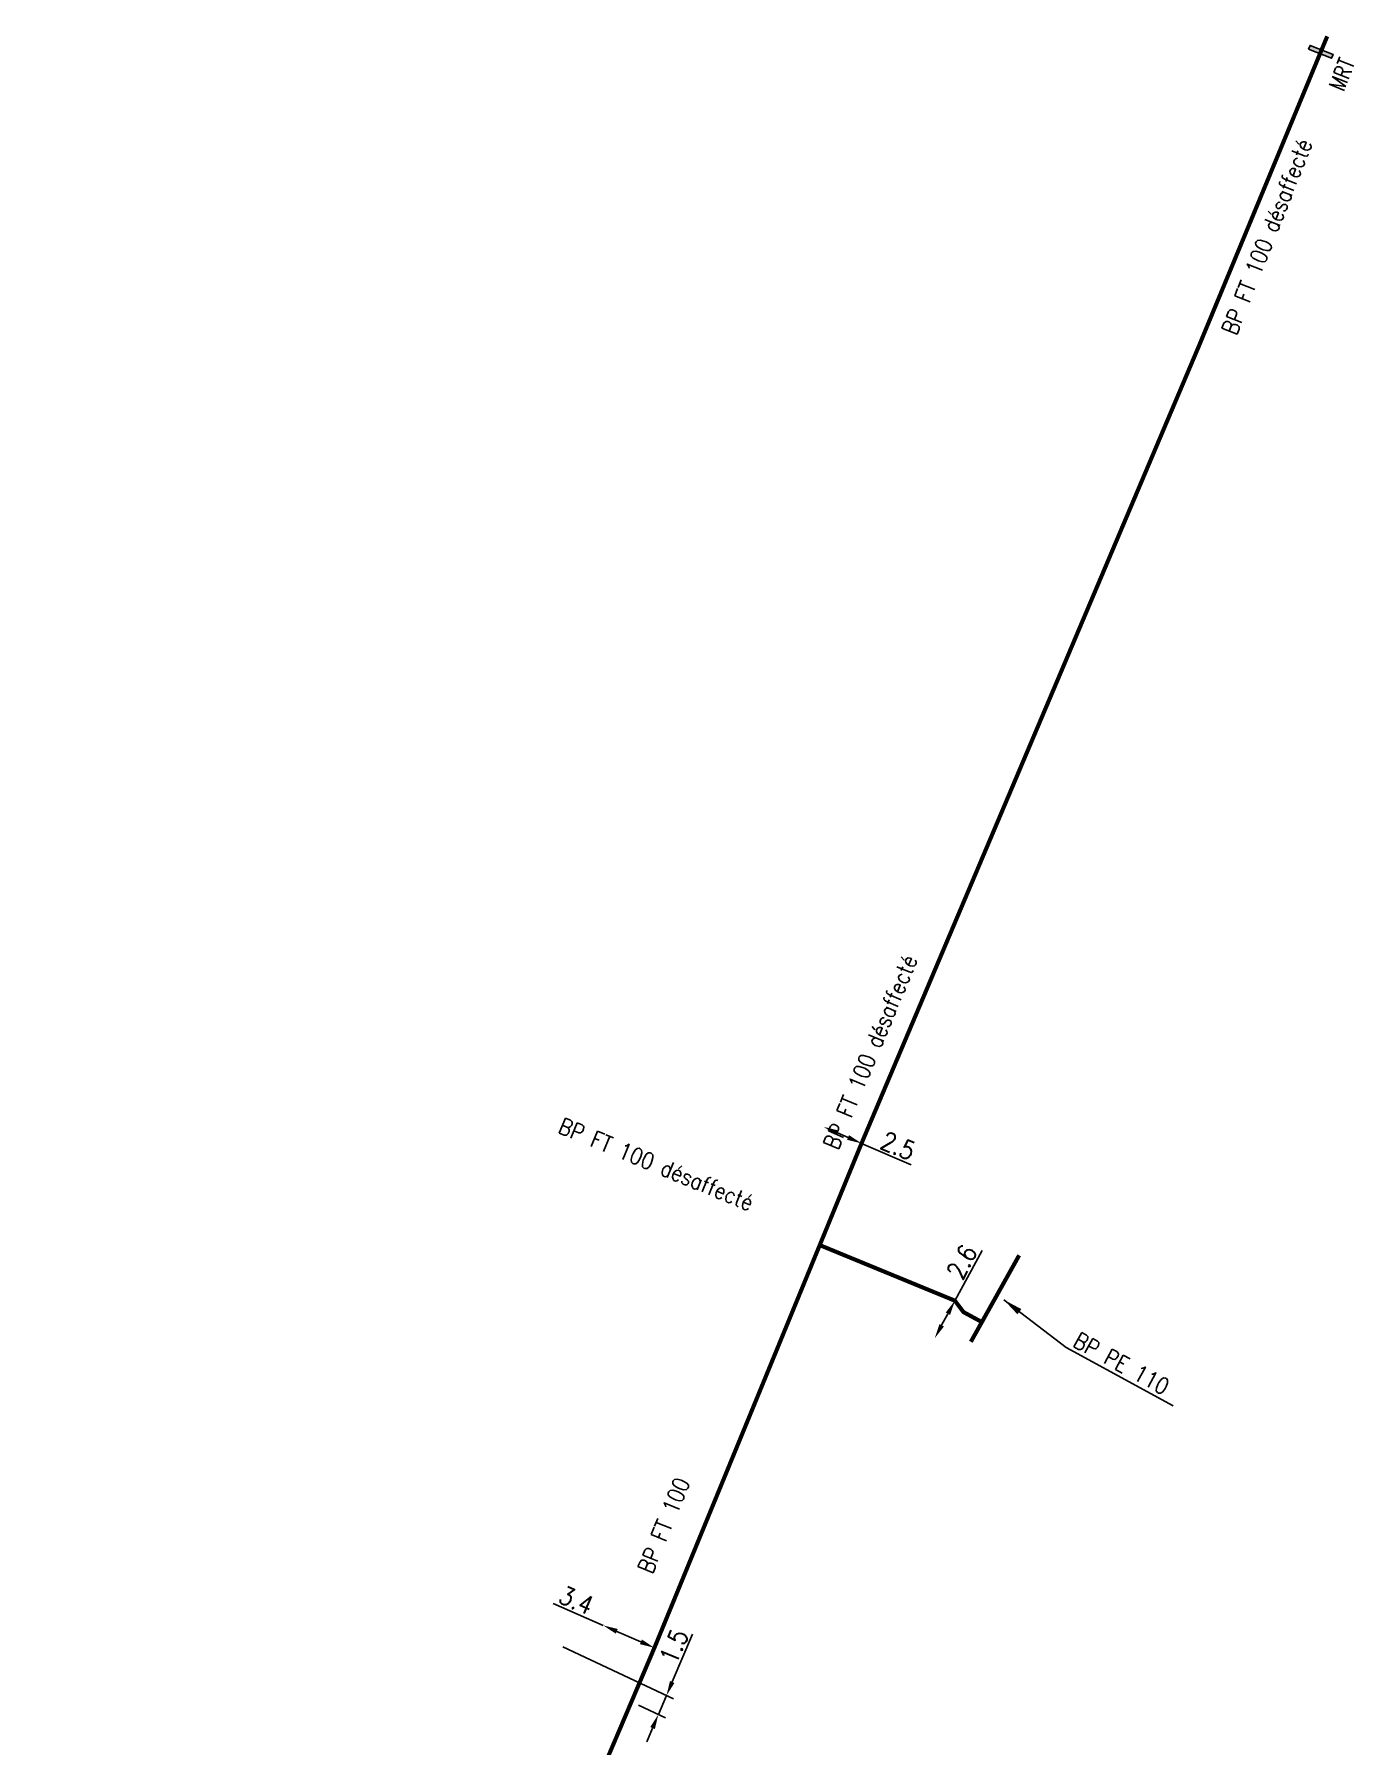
# Model space of a CAD drawing. Header units: millimetres. Extents: x 185000 to 186000, y 127000 to 128000.
# Drawn here: x 185374.1 to 185454.4, y 127396.4 to 127500.5 of the extents above; entities that cross this region are included whole.
import ezdxf
from ezdxf.enums import TextEntityAlignment as Align

# ---------------------------------------------------------------- set-up
doc = ezdxf.new("R2010")
doc.units = ezdxf.units.MM
doc.header["$PDMODE"] = 34
doc.layers.get('0').update_dxf_attribs({"linetype": 'CONTINUOUS'})
doc.layers.get('DEFPOINTS').update_dxf_attribs({"linetype": 'CONTINUOUS'})
doc.layers.add('L_908', color=5, linetype='CONTINUOUS')
doc.styles.add('G_ROMANS', font='ROMANS.SHX', dxfattribs={"width": 0.75})
doc.styles.get("Standard").update_dxf_attribs({"font": 'romans.shx', "width": 0.85})
doc.linetypes.add('BP_HS', pattern='A,2,-1,["G",Standard,S=0.85,R=0,X=-0.27,Y=-0.4],-1', length=4)
doc.dimstyles.get("Standard").update_dxf_attribs({"dimtxt": 1.5, "dimasz": 1.2, "dimexe": 0.625, "dimexo": 0.625, "dimgap": 0.25, "dimtad": 1, "dimdec": 1, "dimzin": 0, "dimdsep": 46, "dimtxsty": 'Standard', "dimcen": -0.5, "dimadec": 0, "dimazin": 0, "dimtfac": 1, "dimtdec": 1, "dimtmove": 0, "dimatfit": 3, "dimfxl": 0, "dimtolj": 1, "dimtzin": 0, "dimarcsym": 0})

# ---------------------------------------------------------------- blocks, each defined once
blk = doc.blocks.new('L_340_17')
at = {"linetype": 'Continuous'}
blk.add_hatch(color=0, dxfattribs=at).paths.add_polyline_path([(0.125, 0.75), (-0.125, 0.75), (-0.125, -0.75), (0.125, -0.75)])
at = {"color": 0, "linetype": 'Continuous'}
blk.add_lwpolyline([(-0.125, 0.75), (0.125, 0.75), (0.125, -0.75), (-0.125, -0.75)], close=True, dxfattribs=at)
at = {"color": 0, "linetype": 'Continuous', "width": 0.75}
for tag, height, flags, p in [('MRT', 1, 8, (0, 2.5)), ('DEF_LEG', 1.2, 3, (0, -5)), ('DEF_COUP', 1.2, 3, (0, -7.5)), ('DEF_TYPE', 1.2, 3, (0, -10))]:
    blk.add_attdef(tag, text='', height=height, dxfattribs=dict(at, flags=flags)).set_placement(p, align=Align.MIDDLE)
blk = doc.blocks.new('*D391')
at = {"layer": 'DEFPOINTS', "color": 0, "linetype": 'Continuous', "transparency": 16777216}
for p in [(185408.73, 127403.72), (185408.73, 127403.72), (185411.84, 127402.36)]:
    blk.add_point(p, dxfattribs=at)
at = {"layer": 'L_908', "color": 0, "linetype": 'Continuous', "lineweight": -2, "transparency": 16777216}
for p, q in [((185408.73, 127403.72), (185405.68, 127405.05)), ((185411.02, 127402.72), (185409.55, 127403.36))]:
    blk.add_line(p, q, dxfattribs=at)
at = {"layer": 'L_908', "color": 0, "linetype": 'Continuous', "transparency": 16777216}
for points in [[(185409.61, 127403.5), (185409.49, 127403.22), (185408.73, 127403.72)], [(185411.08, 127402.86), (185410.96, 127402.58), (185411.84, 127402.36)]]:
    blk.add_solid(points, dxfattribs=at)
at = {"layer": 'L_908', "color": 0, "linetype": 'Continuous', "transparency": 16777216, "insert": (185407.09, 127405.25), "char_height": 1.125, "attachment_point": 5, "rotation": 336.431}
blk.add_mtext('\\A1;3.4', dxfattribs=at)
blk = doc.blocks.new('*D392')
at = {"layer": 'DEFPOINTS', "color": 0, "linetype": 'Continuous', "transparency": 16777216}
for p in [(185422.15, 127434.04), (185422.15, 127434.04), (185424.44, 127433.04)]:
    blk.add_point(p, dxfattribs=at)
at = {"layer": 'L_908', "color": 0, "linetype": 'Continuous', "lineweight": -2, "transparency": 16777216}
for p, q in [((185422.97, 127433.68), (185423.62, 127433.4)), ((185424.44, 127433.04), (185427.45, 127431.73))]:
    blk.add_line(p, q, dxfattribs=at)
at = {"layer": 'L_908', "color": 0, "linetype": 'Continuous', "transparency": 16777216}
for points in [[(185423.03, 127433.82), (185422.91, 127433.54), (185422.15, 127434.04)], [(185423.68, 127433.54), (185423.56, 127433.26), (185424.44, 127433.04)]]:
    blk.add_solid(points, dxfattribs=at)
at = {"layer": 'L_908', "color": 0, "linetype": 'Continuous', "transparency": 16777216, "insert": (185426.66, 127432.89), "char_height": 1.125, "attachment_point": 5, "rotation": 336.4471}
blk.add_mtext('\\A1;2.5', dxfattribs=at)
blk = doc.blocks.new('*D394')
at = {"layer": 'DEFPOINTS', "color": 0, "linetype": 'Continuous', "transparency": 16777216}
for p in [(185430.12, 127423.47), (185428.89, 127421.18), (185428.89, 127421.18)]:
    blk.add_point(p, dxfattribs=at)
at = {"layer": 'L_908', "color": 0, "linetype": 'Continuous', "lineweight": -2, "transparency": 16777216}
for p, q in [((185430.12, 127423.47), (185431.78, 127426.52)), ((185429.31, 127421.98), (185429.7, 127422.68))]:
    blk.add_line(p, q, dxfattribs=at)
at = {"layer": 'L_908', "color": 0, "linetype": 'Continuous', "transparency": 16777216}
for points in [[(185429.56, 127422.75), (185429.83, 127422.61), (185430.12, 127423.47)], [(185429.18, 127422.05), (185429.45, 127421.9), (185428.89, 127421.18)]]:
    blk.add_solid(points, dxfattribs=at)
at = {"layer": 'L_908', "color": 0, "linetype": 'Continuous', "transparency": 16777216, "insert": (185430.55, 127425.83), "char_height": 1.125, "attachment_point": 5, "rotation": 61.5432}
blk.add_mtext('\\A1;2.6', dxfattribs=at)
blk = doc.blocks.new('*D395')
at = {"layer": 'DEFPOINTS', "color": 0, "linetype": 'Continuous', "transparency": 16777216}
for p in [(185405.85, 127402.61), (185412.57, 127399.45), (185410.45, 127399.08)]:
    blk.add_point(p, dxfattribs=at)
at = {"layer": 'L_908', "color": 0, "linetype": 'Continuous', "lineweight": -2, "transparency": 16777216}
for p, q in [((185412.92, 127400.28), (185414.16, 127403.19)), ((185406.27, 127402.41), (185413, 127399.25)), ((185412.08, 127398.31), (185412.57, 127399.45)), ((185410.87, 127398.88), (185412.51, 127398.11)), ((185411.73, 127397.48), (185411.38, 127396.65))]:
    blk.add_line(p, q, dxfattribs=at)
at = {"layer": 'L_908', "color": 0, "linetype": 'Continuous', "transparency": 16777216}
for points in [[(185412.79, 127400.34), (185413.06, 127400.22), (185412.57, 127399.45)], [(185411.59, 127397.54), (185411.87, 127397.42), (185412.08, 127398.31)]]:
    blk.add_solid(points, dxfattribs=at)
at = {"layer": 'L_908', "color": 0, "linetype": 'Continuous', "transparency": 16777216, "insert": (185413.03, 127402.45), "char_height": 1.125, "attachment_point": 5, "rotation": 66.9506}
blk.add_mtext('\\A1;1.5', dxfattribs=at)

msp = doc.modelspace()

# ---------------------------------------------------------------- linework, layer by layer
at = {"layer": 'L_908', "linetype": 'BP_HS', "const_width": 0.25, "flags": 128}
for points in [[(185452.77, 127500.37), (185452.38, 127499.43), (185445, 127481.62), (185424.44, 127433.04), (185411.84, 127402.36), (185392.32, 127356.47), (185390.66, 127352.41), (185389.69, 127350.03), (185377.14, 127321.22), (185374.24, 127314.55)], [(185431.76, 127422.17), (185430.64, 127422.78), (185430.12, 127423.47), (185421.9, 127426.85)], [(185431.09, 127420.97), (185434.03, 127426.23)]]:
    msp.add_lwpolyline(points, dxfattribs=at)

# ---------------------------------------------------------------- block references
at = {"layer": 'L_908'}
ref = msp.add_blockref('L_340_17', (185452.38, 127499.43), dxfattribs=dict(at, rotation=68.45759633077533))
ref.add_attrib('MRT', 'MRT', dxfattribs={"layer": '0', "color": 0, "linetype": 'Continuous', "height": 1, "rotation": 68.4576, "style": 'G_ROMANS', "width": 0.75, "flags": 8}).set_placement((185453.66, 127498.06), align=Align.MIDDLE)

# ---------------------------------------------------------------- texts
at = {"layer": 'L_908', "linetype": 'Continuous', "width": 0.85}
for s, rotation, p in [('BP FT 100 désaffecté', 68.4576, (185449.1, 127488.18)), ('BP FT 100 désaffecté', 67.3206, (185424.97, 127438.59)), ('BP FT 100 désaffecté', 337.6768, (185411.95, 127431.77)), ('BP FT 100', 67.6768, (185412.41, 127409.8))]:
    msp.add_text(s, height=1, rotation=rotation, dxfattribs=at).set_placement(p, align=Align.MIDDLE)
at = {"layer": 'L_908', "linetype": 'Continuous', "insert": (185437.47, 127421.17), "char_height": 1, "attachment_point": 4, "rotation": 331.4108}
msp.add_mtext('BP PE 110', dxfattribs=at)

# ---------------------------------------------------------------- dimensions: what is measured, and where the dimension line sits
at = {"layer": 'L_908', "linetype": 'Continuous'}
for base, p1, p2, angle, picture, middle in [((185422.15, 127434.04), (185424.44, 127433.04), (185422.15, 127434.04), 336.4471, '*D392', (185426.36, 127432.21)), ((185428.89, 127421.18), (185430.12, 127423.47), (185428.89, 127421.18), 61.5432, '*D394', (185431.21, 127425.48)), ((185408.73, 127403.72), (185411.84, 127402.36), (185408.73, 127403.72), 336.431, '*D391', (185406.79, 127404.56))]:
    dim = msp.add_linear_dim(base=base, p1=p1, p2=p2, angle=angle, dimstyle='Standard', override={"dimscale": 0.75}, dxfattribs=at)
    dim.commit()
    dim.dimension.update_dxf_attribs({"geometry": picture, "text_midpoint": middle, "dimtype": 160})
dim = msp.add_linear_dim(base=(185412.57, 127399.45), p1=(185410.45, 127399.08), p2=(185405.85, 127402.61), angle=246.9506, text='1.5', dimstyle='Standard', override={"dimscale": 0.75}, dxfattribs=at)
dim.commit()
dim.dimension.update_dxf_attribs({"geometry": '*D395', "text_midpoint": (185413.72, 127402.16), "dimtype": 160})

# ---------------------------------------------------------------- leaders
at = {"layer": 'L_908', "linetype": 'Continuous', "annotation_type": 0, "has_hookline": 1, "hookline_direction": 0, "text_width": 7.16, "horizontal_direction": (0.878073, -0.478527, 0)}
msp.add_leader([(185433.09, 127423.53), (185436.89, 127420.63)], dimstyle='Standard', dxfattribs=at)

doc.saveas('drawing.dxf')
